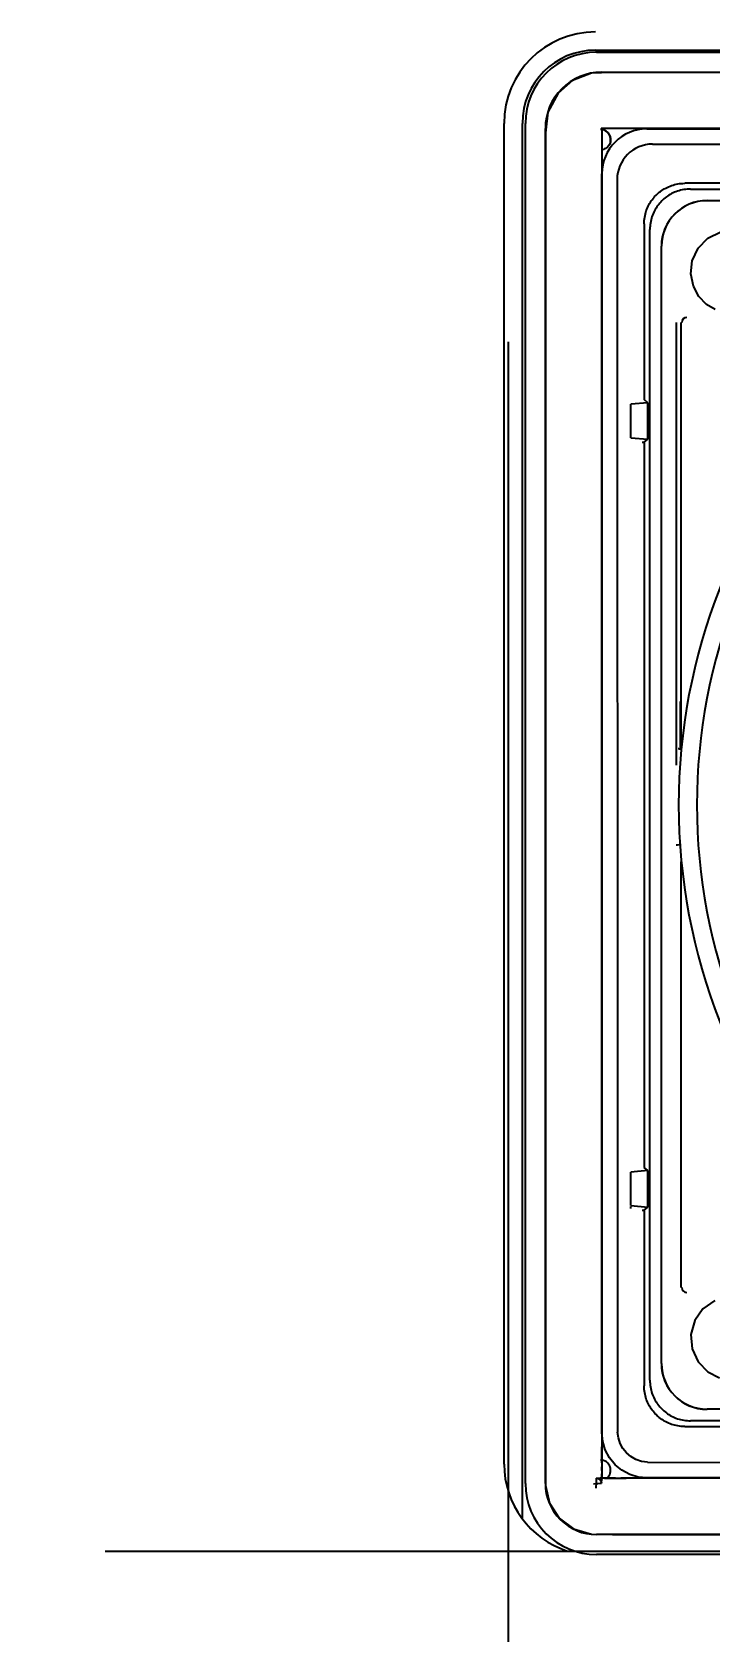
# Model space of a CAD drawing. Header units: inches. Extents: x 0 to 143, y 0 to 92.
# Drawn here: x 79.28 to 81.9, y 44.44 to 50.64 of the extents above; entities that cross this region are included whole.
import ezdxf
from ezdxf.enums import TextEntityAlignment as Align

# ---------------------------------------------------------------- set-up
doc = ezdxf.new("R2010")
doc.units = ezdxf.units.IN
doc.header["$MEASUREMENT"] = 0
doc.layers.add('PSYMS', color=7, linetype='Continuous')
doc.styles.get("Standard").update_dxf_attribs({"font": 'arial.ttf'})
doc.styles.add('WD', font='romans.shx', dxfattribs={"height": 0.185})
doc.dimstyles.get("Standard").update_dxf_attribs({"dimtxt": 0.18, "dimasz": 0.18, "dimexe": 0.18, "dimexo": 0.0625, "dimgap": 0.09, "dimtad": 0, "dimtih": 1, "dimtoh": 1, "dimdec": 4, "dimzin": 0, "dimdsep": 46, "dimtxsty": 'Standard', "dimcen": 0.09, "dimadec": 0, "dimazin": 0, "dimtfac": 1, "dimtdec": 4, "dimtofl": 0, "dimtmove": 0, "dimatfit": 3, "dimfxl": 1, "dimtolj": 1, "dimtzin": 0, "dimarcsym": 0})

# ---------------------------------------------------------------- blocks, each defined once
blk = doc.blocks.new('SEN_FAN_N12_FA44')
at = {"color": 7, "linetype": 'Continuous'}
for p, q in [((0.3391, 5.8174), (5.5359, 5.8174)), ((-0.0153, 0.3371), (-0.0153, 5.534)), ((0.0556, 0.1245), (0.0556, 5.534)), ((2.9375, 5.5136), (0.362, 5.5136)), ((0.362, 5.5136), (0.362, 5.5136)), ((0.3631, 5.5136), (0.3623, 5.5136)), ((0.3628, 5.5136), (0.3628, 5.5136)), ((0.3628, 5.5136), (0.3628, 5.5136)), ((0.3628, 5.5136), (0.3628, 5.5136)), ((0.363, 5.5136), (0.3628, 5.5136)), ((0.3628, 5.5136), (0.363, 5.5136)), ((0.363, 5.5136), (0.3629, 5.5136)), ((0.3629, 5.5136), (0.363, 5.5136)), ((0.3629, 5.5136), (0.3629, 5.5136)), ((0.3632, 5.5138), (0.3634, 5.5137)), ((0.3634, 5.5146), (0.3634, 5.5146)), ((0.3634, 5.5146), (0.3634, 0.4876)), ((0.3634, 5.5142), (0.3634, 5.5142)), ((0.3634, 5.5142), (0.3634, 5.5142)), ((0.3634, 5.5142), (0.3634, 5.5142)), ((0.3634, 5.5142), (0.3634, 5.5142)), ((0.3634, 5.5142), (0.3634, 5.5142)), ((0.3634, 5.5142), (0.3634, 5.5142)), ((0.3634, 5.51), (0.3634, 5.5136)), ((0.5609, 5.4538), (5.3141, 5.4538)), ((0.4231, 5.316), (0.425, 1.2617)), ((0.425, 1.2617), (0.4253, 0.4605)), ((0.3634, 0.5017), (0.3634, 0.4038)), ((0.4282, 0.4388), (0.4253, 0.4605)), ((0.4351, 0.4174), (0.4282, 0.4388)), ((0.3634, 0.4121), (0.3634, 0.3307)), ((0.4458, 0.3979), (0.4351, 0.4174)), ((0.4598, 0.3807), (0.4458, 0.3979)), ((0.4766, 0.3665), (0.4598, 0.3807)), ((0.3634, 0.3417), (0.3634, 0.3158)), ((0.3634, 0.3128), (0.3634, 0.3269)), ((0.3634, 0.3158), (0.3634, 0.2999)), ((0.496, 0.3554), (0.4766, 0.3665)), ((0.518, 0.3478), (0.496, 0.3554)), ((0.5412, 0.3446), (0.518, 0.3478)), ((0.5412, 0.3446), (1.9027, 0.3424)), ((0.3421, 0.2827), (0.3419, 0.2827)), ((0.3421, 0.2827), (0.3592, 0.2827)), ((0.3747, 0.2827), (0.4013, 0.2827)), ((0.4013, 0.2827), (0.4586, 0.2827)), ((2.0532, 0.2827), (0.438, 0.2827))]:
    blk.add_line(p, q, dxfattribs=at)
at = {"color": 6, "linetype": 'Continuous'}
for p, q in [((0.343, 5.8095), (5.532, 5.8095)), ((0.4019, 5.7315), (0.3238, 5.728)), ((0.3627, 5.7322), (5.5123, 5.7322)), ((0.0674, 0.2623), (0.0674, 5.534)), ((0.1448, 0.2623), (0.1448, 5.5143)), ((0.3837, 5.5015), (0.3776, 5.5055)), ((0.5386, 5.5129), (5.3364, 5.5129)), ((0.5399, 5.5129), (0.5399, 5.5136)), ((0.3641, 5.3371), (0.3634, 5.3371)), ((0.3641, 0.4592), (0.3641, 5.3384)), ((1.3506, 5.3017), (0.6855, 5.3017)), ((0.7076, 5.2795), (5.1674, 5.2795)), ((0.7721, 5.2347), (5.1029, 5.2347)), ((0.7721, 5.234), (0.7721, 5.2347)), ((0.5281, 5.1442), (0.5281, 4.4631)), ((0.5502, 0.6624), (0.5502, 5.1221)), ((0.5958, 5.0576), (0.595, 5.0576)), ((0.595, 0.7269), (0.595, 5.0576)), ((0.6522, 4.7623), (0.6522, 3.0465)), ((0.6718, 3.1124), (0.6718, 4.7623)), ((0.5425, 4.451), (0.5281, 4.4631)), ((0.5425, 4.451), (0.4769, 4.4454)), ((0.4769, 4.3155), (0.4769, 4.4454)), ((0.5425, 4.3098), (0.5425, 4.451)), ((0.4769, 4.3155), (0.5425, 4.3098)), ((0.5281, 4.2977), (0.5425, 4.3098)), ((0.5281, 4.2977), (0.5281, 1.4868)), ((0.6675, 3.2936), (0.6675, 3.11)), ((0.665, 3.1101), (0.6675, 3.11)), ((0.6718, 1.0221), (0.6719, 2.672)), ((0.1455, 2.4605), (0.1455, 1.0691)), ((0.5425, 1.4747), (0.4769, 1.469)), ((0.4769, 1.3391), (0.4769, 1.469)), ((0.5425, 1.4747), (0.5281, 1.4868)), ((0.5425, 1.3334), (0.5425, 1.4747)), ((0.4769, 1.3391), (0.5425, 1.3334)), ((0.4769, 1.3285), (0.4769, 1.3354)), ((0.521, 1.322), (0.5281, 1.3213)), ((0.5281, 1.3213), (0.5425, 1.3334)), ((0.5281, 1.3213), (0.5281, 0.6402)), ((0.595, 0.7269), (0.5958, 0.7269)), ((5.1674, 0.5049), (0.7076, 0.5049)), ((0.7721, 0.5497), (0.7721, 0.5505)), ((5.1029, 0.5497), (0.7721, 0.5497)), ((0.3676, 0.4243), (0.3641, 0.4592)), ((0.6855, 0.4828), (1.3506, 0.4828)), ((0.3774, 0.392), (0.3676, 0.4243)), ((0.3937, 0.3616), (0.3774, 0.392)), ((0.4155, 0.3349), (0.3937, 0.3616)), ((0.4422, 0.3131), (0.4155, 0.3349)), ((0.4726, 0.2967), (0.4422, 0.3131)), ((0.3312, 0.2613), (0.3414, 0.2619)), ((0.341, 0.2498), (0.3408, 0.2433)), ((0.3414, 0.2619), (0.3484, 0.2624)), ((0.3418, 0.2781), (0.3417, 0.271)), ((0.3419, 0.2827), (0.3418, 0.2781)), ((0.3484, 0.2624), (0.358, 0.2629)), ((0.358, 0.2629), (0.3633, 0.2632)), ((0.5049, 0.287), (0.4726, 0.2967)), ((0.5399, 0.2834), (0.5049, 0.287)), ((0.5399, 0.2827), (0.5399, 0.2834)), ((1.8949, 0.2834), (0.5399, 0.2834)), ((1.9536, 0.0641), (0.343, 0.0641)), ((0.4698, 0.0648), (2.0532, 0.0648)), ((5.532, -0.0133), (0.343, -0.0133))]:
    blk.add_line(p, q, dxfattribs=at)
for points in [[(0.3627, 5.7322), (0.3412, 5.7311), (0.3202, 5.728), (0.2994, 5.7228), (0.2793, 5.7156), (0.26, 5.7064), (0.2416, 5.6955), (0.2245, 5.6827), (0.2086, 5.6684), (0.1943, 5.6525), (0.1815, 5.6353), (0.1705, 5.617), (0.1614, 5.5977), (0.1542, 5.5775), (0.149, 5.5568), (0.1459, 5.5357), (0.1448, 5.5143)], [(0.3238, 5.728), (0.2506, 5.7004), (0.1944, 5.6516), (0.155, 5.5781), (0.1455, 5.4974), (0.1455, 5.3246)], [(5.4595, 5.7315), (5.3878, 5.7315), (5.3154, 5.7315), (0.4019, 5.7315)], [(0.385, 5.5003), (0.3827, 5.5022), (0.3803, 5.5039), (0.3776, 5.5055)], [(0.3948, 5.4552), (0.3931, 5.4516), (0.3909, 5.4482), (0.3884, 5.4451), (0.3855, 5.4421), (0.3822, 5.4393), (0.3785, 5.4369)], [(0.3801, 5.504), (0.3814, 5.5032), (0.3839, 5.5012), (0.3864, 5.499), (0.3884, 5.4969), (0.3901, 5.4948), (0.3907, 5.4939)], [(0.3908, 5.4939), (0.3889, 5.4963), (0.3837, 5.5015)], [(0.3911, 5.4935), (0.3892, 5.4959), (0.3872, 5.4982), (0.385, 5.5003)], [(0.3972, 5.4626), (0.398, 5.4736), (0.3962, 5.4831), (0.393, 5.4904), (0.3908, 5.4939)], [(0.3911, 5.4935), (0.3944, 5.4877), (0.3965, 5.4824), (0.3977, 5.4771)], [(0.3973, 5.463), (0.3963, 5.459), (0.3948, 5.4552)], [(0.3977, 5.4771), (0.3981, 5.472), (0.398, 5.4674), (0.3973, 5.463)], [(0.3785, 5.4369), (0.3743, 5.4348), (0.3698, 5.4331), (0.3646, 5.432), (0.3634, 5.4319)], [(0.1455, 5.3246), (0.1455, 5.235), (0.1455, 5.1428), (0.1455, 5.0478), (0.1455, 4.9492), (0.1455, 4.8466), (0.1455, 2.4605)], [(0.5281, 5.1442), (0.5282, 5.1509), (0.5286, 5.1576), (0.5293, 5.1641), (0.5303, 5.1706), (0.5315, 5.1769), (0.5329, 5.1832), (0.5346, 5.1893), (0.5366, 5.1953), (0.5387, 5.2012), (0.5411, 5.207), (0.5436, 5.2126), (0.5464, 5.218), (0.5493, 5.2233), (0.5524, 5.2284), (0.5557, 5.2334), (0.5591, 5.2382), (0.5627, 5.2428), (0.5664, 5.2472), (0.5702, 5.2515), (0.5742, 5.2556), (0.5782, 5.2595), (0.5825, 5.2633), (0.5869, 5.267), (0.5916, 5.2706), (0.5963, 5.274), (0.6013, 5.2773), (0.6064, 5.2804), (0.6117, 5.2833), (0.6172, 5.2861), (0.6228, 5.2886), (0.6285, 5.291), (0.6344, 5.2932), (0.6404, 5.2951), (0.6465, 5.2968), (0.6528, 5.2982), (0.6592, 5.2995), (0.6656, 5.3004), (0.6722, 5.3011), (0.6788, 5.3015), (0.6855, 5.3017)], [(0.6516, 5.2692), (0.6458, 5.2669), (0.6402, 5.2643), (0.6347, 5.2616), (0.6294, 5.2586), (0.6242, 5.2555), (0.6192, 5.2522), (0.6143, 5.2487), (0.6095, 5.2451), (0.605, 5.2414), (0.6006, 5.2375), (0.5963, 5.2334), (0.5923, 5.2292), (0.5884, 5.2248), (0.5846, 5.2202), (0.581, 5.2154), (0.5775, 5.2106), (0.5742, 5.2055), (0.5711, 5.2003), (0.5682, 5.195), (0.5654, 5.1895), (0.5629, 5.1839), (0.5606, 5.1781)], [(0.7076, 5.2795), (0.7011, 5.2793), (0.6947, 5.2789), (0.6883, 5.2782), (0.682, 5.2773), (0.6757, 5.2761), (0.6695, 5.2747), (0.6634, 5.2731), (0.6575, 5.2713), (0.6516, 5.2692)], [(0.5606, 5.1781), (0.5585, 5.1723), (0.5566, 5.1663), (0.555, 5.1602), (0.5536, 5.154), (0.5524, 5.1478), (0.5515, 5.1414), (0.5509, 5.135), (0.5504, 5.1286), (0.5502, 5.1221)], [(0.6596, 3.1104), (0.6616, 3.1103), (0.665, 3.1101)], [(0.6522, 2.7379), (0.6573, 2.7381), (0.666, 2.7384)], [(0.666, 2.7384), (0.6691, 2.7385), (0.6711, 2.7385), (0.6719, 2.7385)], [(0.1455, 1.0691), (0.1455, 0.9582), (0.1455, 0.8535), (0.1455, 0.7552), (0.1455, 0.6622), (0.1455, 0.5737), (0.1455, 0.4893), (0.1455, 0.4092), (0.1455, 0.3311), (0.1457, 0.2548), (0.1608, 0.1859), (0.1982, 0.1279), (0.254, 0.0859), (0.3243, 0.0657), (0.4056, 0.0648), (0.4698, 0.0648)], [(0.6855, 0.4828), (0.6788, 0.4829), (0.6722, 0.4833), (0.6656, 0.484), (0.6592, 0.485), (0.6528, 0.4862), (0.6465, 0.4877), (0.6404, 0.4894), (0.6344, 0.4913), (0.6285, 0.4934), (0.6228, 0.4958), (0.6172, 0.4984), (0.6117, 0.5011), (0.6064, 0.504), (0.6013, 0.5072), (0.5964, 0.5104), (0.5916, 0.5138), (0.5869, 0.5174), (0.5825, 0.5211), (0.5782, 0.5249), (0.5742, 0.5289), (0.5702, 0.533), (0.5664, 0.5372), (0.5627, 0.5417), (0.5591, 0.5463), (0.5557, 0.5511), (0.5524, 0.556), (0.5493, 0.5612), (0.5464, 0.5665), (0.5436, 0.5719), (0.5411, 0.5775), (0.5387, 0.5832), (0.5366, 0.5891), (0.5346, 0.5951), (0.5329, 0.6013), (0.5315, 0.6075), (0.5303, 0.6139), (0.5293, 0.6203), (0.5286, 0.6269), (0.5282, 0.6335), (0.5281, 0.6402)], [(0.5502, 0.6624), (0.5504, 0.6559), (0.5509, 0.6494), (0.5515, 0.643), (0.5524, 0.6367), (0.5536, 0.6304), (0.555, 0.6242), (0.5566, 0.6182), (0.5585, 0.6122), (0.5606, 0.6063)], [(0.5606, 0.6063), (0.5629, 0.6006), (0.5654, 0.5949), (0.5682, 0.5895), (0.5711, 0.5841), (0.5742, 0.5789), (0.5775, 0.5739), (0.581, 0.569), (0.5846, 0.5643), (0.5884, 0.5597), (0.5923, 0.5553), (0.5963, 0.551), (0.6006, 0.547), (0.605, 0.5431), (0.6095, 0.5393), (0.6143, 0.5357), (0.6192, 0.5323), (0.6242, 0.529), (0.6294, 0.5258), (0.6347, 0.5229), (0.6402, 0.5201), (0.6458, 0.5176), (0.6516, 0.5153)], [(0.6516, 0.5153), (0.6575, 0.5132), (0.6634, 0.5113), (0.6695, 0.5097), (0.6757, 0.5083), (0.682, 0.5072), (0.6883, 0.5063), (0.6947, 0.5056), (0.7011, 0.5051), (0.7076, 0.5049)], [(0.1448, 0.2623), (0.1458, 0.2428), (0.1486, 0.2236), (0.1533, 0.2048), (0.1599, 0.1864), (0.1682, 0.1689), (0.1782, 0.1522), (0.1898, 0.1366), (0.2028, 0.1221), (0.2173, 0.1091), (0.2329, 0.0975), (0.2496, 0.0875), (0.2672, 0.0792), (0.2855, 0.0726), (0.3043, 0.0679), (0.3235, 0.065), (0.343, 0.0641)], [(0.3417, 0.271), (0.3414, 0.2604), (0.341, 0.2498)]]:
    blk.add_lwpolyline(points, dxfattribs=at)
at = {"color": 7, "linetype": 'Continuous'}
for points in [[(0.3622, 5.5136), (0.3624, 5.5136), (0.3627, 5.5136)], [(0.3634, 5.5142), (0.3634, 5.5141), (0.3632, 5.5138), (0.363, 5.5137), (0.3628, 5.5136)], [(0.3629, 5.5136), (0.3628, 5.5136), (0.363, 5.5136), (0.3632, 5.5138)], [(0.3628, 5.5136), (0.3628, 5.5136), (0.3628, 5.5136), (0.3628, 5.5136)], [(0.3629, 5.5136), (0.3628, 5.5136), (0.3628, 5.5136)], [(0.3628, 5.5136), (0.3628, 5.5136), (0.3628, 5.5136)], [(0.3634, 5.5136), (0.3634, 5.5136), (0.3634, 5.5138), (0.3634, 5.5139), (0.3634, 5.5141), (0.3634, 5.5142), (0.3634, 5.5144)], [(0.3634, 5.5142), (0.3634, 5.5142), (0.3634, 5.5142), (0.3634, 5.5142), (0.3634, 5.5142), (0.3634, 5.5142), (0.3634, 5.5142), (0.3634, 5.5142), (0.3634, 5.5142), (0.3634, 5.5142), (0.3634, 5.5142), (0.3634, 5.5142), (0.3634, 5.5142), (0.3634, 5.5142), (0.3634, 5.5142), (0.3634, 5.5142), (0.3634, 5.5142)], [(0.3634, 5.5142), (0.3634, 5.5142), (0.3634, 5.5142)], [(0.3634, 5.5142), (0.3634, 5.5142), (0.3634, 5.5142), (0.3634, 5.5142), (0.3634, 5.5142)], [(0.3634, 5.5142), (0.3634, 5.5142), (0.3634, 5.5142), (0.3634, 5.5142)], [(0.7094, 4.9502), (0.7148, 5.0015), (0.7374, 5.0504), (0.7755, 5.0896), (0.8254, 5.1141)], [(0.8038, 4.8121), (0.7704, 4.8326), (0.7409, 4.8629), (0.7195, 4.9025), (0.7094, 4.9502)], [(0.8023, 0.9716), (0.7564, 0.9394), (0.7247, 0.8943), (0.7097, 0.8392), (0.7145, 0.7842), (0.7375, 0.7338), (0.7752, 0.695), (0.82, 0.672)], [(0.3634, 0.3417), (0.3634, 0.3567), (0.3634, 0.3722), (0.3634, 0.3879), (0.3634, 0.4038)], [(0.3419, 0.2827), (0.3458, 0.2825), (0.3469, 0.2823), (0.3485, 0.2819), (0.3504, 0.2813), (0.3518, 0.2807), (0.3549, 0.2788), (0.3616, 0.2707), (0.3633, 0.2632)], [(0.4174, 0.2827), (0.3943, 0.2827), (0.3748, 0.2827), (0.358, 0.2827)], [(0.3633, 0.2632), (0.3634, 0.2785), (0.3634, 0.2992)], [(0.3634, 0.3003), (0.3634, 0.2793), (0.3634, 0.2793)]]:
    blk.add_lwpolyline(points, dxfattribs=at)
for centre, radius, start, end in [((0.3391, 5.534), 0.3543, 90, 180), ((0.3391, 5.534), 0.2835, 90, 180), ((0.5609, 5.316), 0.1378, 90, 179.99999), ((2.9375, 2.8922), 2.2756, 135.89583, 224.10417), ((2.9375, 2.8922), 2.2047, 135.92462, 224.07538), ((0.3391, 0.3371), 0.3543, 180, 252.29161)]:
    blk.add_arc(centre, radius, start, end, dxfattribs=at)
at = {"color": 6, "linetype": 'Continuous'}
for centre, radius, start, end in [((0.343, 5.534), 0.2756, 90, 180), ((0.3588, 5.471), 0.0394, 61.35222, 90), ((0.5399, 5.3371), 0.1761, 90.41875, 179.57947), ((0.7721, 5.0576), 0.1772, 90, 180), ((0.7721, 5.0576), 0.1768, 90, 180), ((0.6934, 4.7623), 0.0197, 90, 180), ((0.6934, 1.0221), 0.0197, 180, 270), ((0.7721, 0.7269), 0.1772, 180, 270), ((0.7721, 0.7269), 0.1768, 180, 270), ((0.3588, 0.3135), 0.0394, 308.15363, 90), ((0.343, 0.2623), 0.2756, 180, 270)]:
    blk.add_arc(centre, radius, start, end, dxfattribs=at)
blk.add_ellipse((0.4316, 4.3152), major_axis=(0.0984, -0.0174), ratio=0.025788, start_param=-0.425912, end_param=-0.196808, dxfattribs=at)
at = {"style": 'WD', "width": 0.7}
for tag, p in [('INST', (2.875, 6.7321)), ('LOC', (2.875, 6.5625)), ('DESC1', (2.875, 6.4062)), ('DESC2', (2.875, 6.25)), ('DESC3', (2.875, 6.1021)), ('XREF', (2.875, 5.5312))]:
    blk.add_attdef(tag, text='', height=0.125, dxfattribs=at).set_placement(p, align=Align.CENTER)
at = {"style": 'WD'}
blk.add_attdef('TAG1', text='', height=0.125, dxfattribs=at).set_placement((2.875, 5.9375), align=Align.CENTER)
at = {"style": 'WD', "flags": 9}
blk.add_attdef('FAMILY', (3.0797, 5.9023), '', height=0.01, dxfattribs=at)
for tag, p in [('ASSYCODE', (3.105, 5.8214)), ('MFG', (3.1028, 5.8387)), ('CAT', (3.1047, 5.8582))]:
    blk.add_attdef(tag, text='', height=0.01, dxfattribs=at).set_placement(p, align=Align.CENTER)
blk = doc.blocks.new('*D18')
at = {"color": 0, "lineweight": -2, "transparency": 16777216}
for p, q in [((81.125, 49.4375), (81.125, 37.195)), ((77.2072, 41.3125), (77.2072, 37.195)), ((77.9072, 37.375), (78.138, 37.375)), ((80.425, 37.375), (80.1942, 37.375))]:
    blk.add_line(p, q, dxfattribs=at)
at = {"color": 0, "transparency": 16777216}
for points in [[(77.9072, 37.4917), (77.9072, 37.2583), (77.2072, 37.375)], [(80.425, 37.4917), (80.425, 37.2583), (81.125, 37.375)]]:
    blk.add_solid(points, dxfattribs=at)
at = {"layer": 'Defpoints', "color": 0, "transparency": 16777216}
for p in [(81.125, 49.5), (77.2072, 41.375), (81.125, 37.375)]:
    blk.add_point(p, dxfattribs=at)
at = {"color": 0, "transparency": 16777216, "insert": (79.1661, 37.375), "char_height": 0.55, "attachment_point": 5}
blk.add_mtext('\\A1;4.000', dxfattribs=at)
blk = doc.blocks.new('*D19')
at = {"color": 0, "lineweight": -2, "transparency": 16777216}
for p, q in [((79.5625, 44.75), (89.93, 44.75)), ((89.75, 44.05), (89.75, 43.1208)), ((89.75, 41.45), (89.75, 42.3792)), ((85.3125, 40.75), (89.93, 40.75))]:
    blk.add_line(p, q, dxfattribs=at)
at = {"color": 0, "transparency": 16777216}
for points in [[(89.6333, 44.05), (89.8667, 44.05), (89.75, 44.75)], [(89.6333, 41.45), (89.8667, 41.45), (89.75, 40.75)]]:
    blk.add_solid(points, dxfattribs=at)
at = {"layer": 'Defpoints', "color": 0, "transparency": 16777216}
for p in [(79.5, 44.75), (89.75, 44.75), (85.25, 40.75)]:
    blk.add_point(p, dxfattribs=at)
at = {"color": 0, "transparency": 16777216, "insert": (89.75, 42.75), "char_height": 0.55, "attachment_point": 5}
blk.add_mtext('\\A1;4.0000', dxfattribs=at)

msp = doc.modelspace()

# ---------------------------------------------------------------- block references
at = {"layer": 'PSYMS'}
msp.add_blockref('SEN_FAN_N12_FA44', (81.125, 44.75), dxfattribs=at)

# ---------------------------------------------------------------- dimensions: what is measured, and where the dimension line sits
at = {"color": 2}
dim = msp.add_linear_dim(base=(81.125, 37.375), p1=(77.20724, 41.375), p2=(81.125, 49.5), text='4.000', dimstyle='Standard', override={"dimtxt": 0.55, "dimasz": 0.7}, dxfattribs=at)
dim.commit()
dim.dimension.update_dxf_attribs({"geometry": '*D18', "text_midpoint": (79.16612, 37.375)})
dim = msp.add_linear_dim(base=(89.75, 44.75), p1=(85.25, 40.75), p2=(79.5, 44.75), angle=90, dimstyle='Standard', override={"dimtxt": 0.55, "dimasz": 0.7}, dxfattribs=at)
dim.commit()
dim.dimension.update_dxf_attribs({"geometry": '*D19', "text_midpoint": (89.75, 42.75)})

doc.saveas('drawing.dxf')
